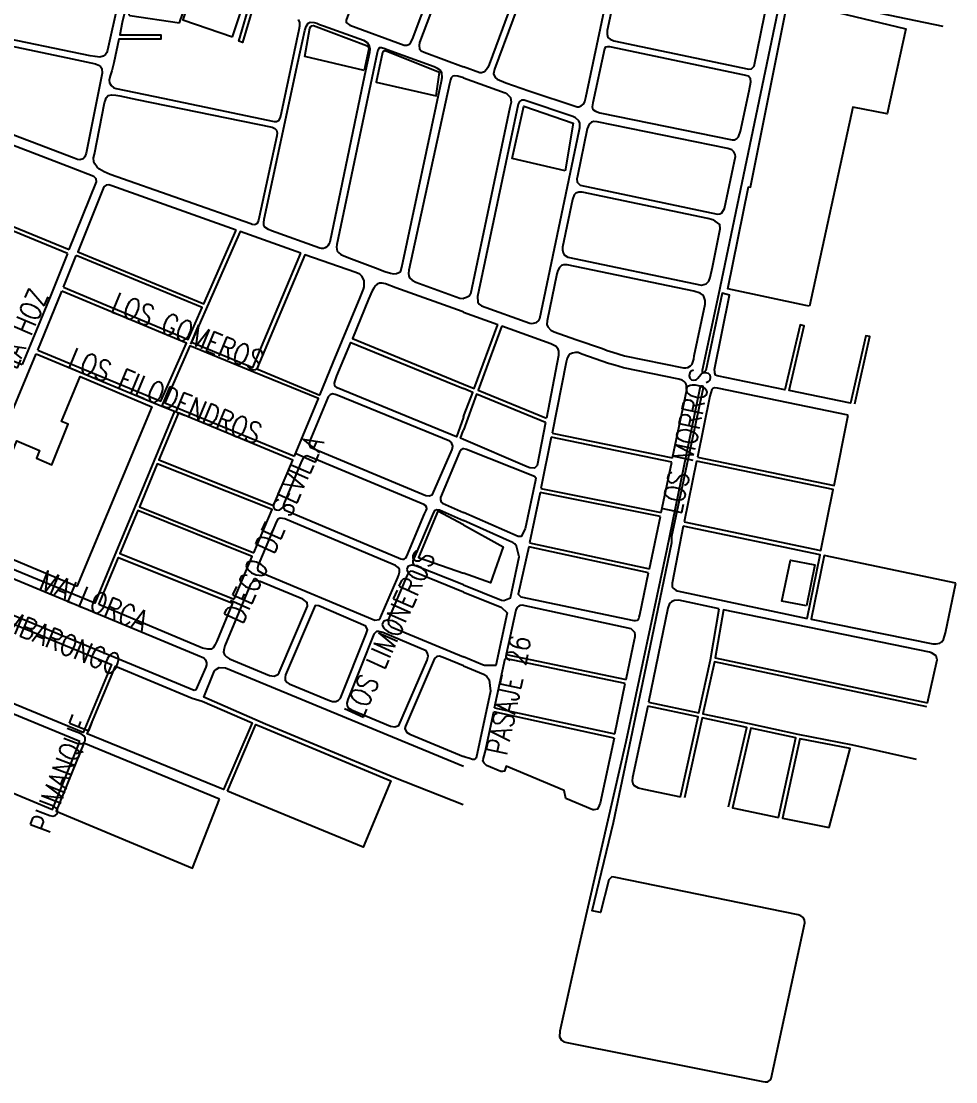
# Model space of a CAD drawing. Extents: x 0 to 346944, y 0 to 6285838.
# Drawn here: x 346273 to 346944, y 6283902 to 6284662 of the extents above; entities that cross this region are included whole.
import ezdxf

# ---------------------------------------------------------------- set-up
doc = ezdxf.new("R2010")
doc.units = 0
doc.header["$LTSCALE"] = 5
doc.layers.add('CALLES-URBANAS', color=6, linetype='Continuous')
doc.layers.add('NOMBRE-CALLE', color=2, linetype='Continuous')
doc.styles.add('ROMANS', font='romans.shx', dxfattribs={"height": 1})

msp = doc.modelspace()

# ---------------------------------------------------------------- linework, layer by layer
at = {"layer": 'CALLES-URBANAS'}
for points, elevation in [([(346590.36, 6284767.96), (346585.69, 6284769.74), (346555.77, 6284781.05), (346554.22, 6284781.42), (346551.79, 6284781.05), (346550.01, 6284779.86), (346548.77, 6284778.06), (346506.26, 6284663.15), (346506.4, 6284661.51), (346508.94, 6284659.56), (346547.86, 6284645.34), (346549.89, 6284645.26), (346551.61, 6284646.12), (346552.78, 6284647.34), (346553.99, 6284649.66), (346590.36, 6284746.88)], 11433), ([(346590.36, 6284730.7), (346600.24, 6284756.91), (346601.48, 6284759.29), (346602.85, 6284760.51), (346605.88, 6284761.07), (346607.54, 6284760.7), (346609.69, 6284760.07), (346645.07, 6284747.34), (346647.26, 6284746.35), (346649.08, 6284744.11), (346649.25, 6284742.39), (346648.68, 6284739.6), (346648.04, 6284737.65), (346608.81, 6284631.55), (346607.99, 6284629.4), (346607.04, 6284627.85), (346605.55, 6284626.15), (346603.31, 6284625.45), (346602.11, 6284625.48), (346590.36, 6284629.82)], 13074), ([(346672.02, 6284601.05), (346673.29, 6284601.06), (346674.96, 6284601.8), (346676.69, 6284603.34), (346677.57, 6284604.92), (346678.3, 6284607.79), (346694.92, 6284687.09), (346702.14, 6284722.27), (346702.22, 6284724.75), (346701.22, 6284726.05), (346698.79, 6284727.94), (346661.03, 6284741.77), (346659.19, 6284741.85), (346656.86, 6284740.94), (346654.96, 6284738.96), (346653.65, 6284737.04), (346652.22, 6284734.49), (346612.7, 6284628.1), (346612.06, 6284624.77), (346613.07, 6284622.21), (346614.72, 6284620.92), (346620.84, 6284618.3), (346637.26, 6284612.49), (346672.02, 6284601.05)], 13080), ([(346590.36, 6284730.7), (346558.86, 6284647.17), (346558.6, 6284645.15), (346558.99, 6284642.61), (346560.15, 6284641.34), (346562.28, 6284640.17), (346590.36, 6284629.82)], 11439), ([(346795.23, 6284628.12), (346797.01, 6284628.3), (346798.93, 6284630.23), (346808.85, 6284678.61), (346809.83, 6284683.35), (346809.7, 6284684.7), (346808.23, 6284687.11), (346807.13, 6284687.95), (346712.26, 6284722.94), (346710.45, 6284723.08), (346708.27, 6284721.64), (346707.52, 6284719.97), (346706.86, 6284718.42), (346693.47, 6284655.9), (346693.45, 6284653.2), (346694.11, 6284650.81), (346695.58, 6284649.72), (346698.22, 6284648.51), (346795.23, 6284628.12)], 13072), ([(346386.71, 6284661.36), (346396.76, 6284690.79), (346355.26, 6284705.81), (346353.92, 6284705.28), (346353.71, 6284704.11), (346353.32, 6284689.36), (346352.27, 6284679.75), (346351.05, 6284671.14), (346350.31, 6284667.49), (346351.13, 6284666.5), (346386.71, 6284661.36)], 11424), ([(346424.65, 6284651.2), (346433.28, 6284677.11), (346398, 6284690.07), (346389.12, 6284663.39), (346424.65, 6284651.2)], 11429), ([(346342.42, 6284674.85), (346335.03, 6284641.65), (346334.51, 6284640.07), (346333.66, 6284638.71), (346332.02, 6284637.53), (346329.54, 6284636.79)], 11437), ([(346439.76, 6284673.63), (346432.02, 6284647.18), (346429.17, 6284648.11), (346438.05, 6284678.42)], 11453), ([(346871.12, 6284387.98), (346881.94, 6284436.29), (346879.01, 6284436.95), (346868.18, 6284388.59), (346824.05, 6284397.57), (346834.93, 6284444.02), (346832.01, 6284444.71), (346821.11, 6284398.17), (346772.36, 6284408.14), (346771.38, 6284408.74), (346770.71, 6284410.33), (346770.68, 6284411.13), (346770.6, 6284412.76), (346781.26, 6284465.98), (346776.07, 6284467.37), (346764.26, 6284412.02), (346763.7, 6284410.93), (346763.48, 6284410.51), (346762.34, 6284410.48), (346762.03, 6284411.04), (346762.03, 6284411.52), (346762, 6284412.13), (346773.54, 6284466.74), (346817.29, 6284675)], 13149), ([(346838.63, 6284458.07), (346836.02, 6284458.67), (346780.08, 6284470.62), (346794.86, 6284543.72), (346796.33, 6284543.39), (346823.17, 6284677.3), (346907.8, 6284657.01), (346894.43, 6284596.05), (346869.72, 6284600.94), (346838.63, 6284458.07)], 13130), ([(346830.6, 6284680.62), (346934.45, 6284658.94)], 13149), ([(346347.21, 6284668.43), (346345.67, 6284661.53), (346343.8, 6284652.63), (346373.33, 6284652.63), (346373.33, 6284649.63), (346343.16, 6284649.63), (346339.58, 6284632.61), (346338.06, 6284627), (346337.07, 6284623.41), (346336.35, 6284620.15), (346336.51, 6284618.18), (346337.7, 6284616.43), (346339.65, 6284614.79), (346341.27, 6284614.19), (346374.7, 6284607.38), (346454.64, 6284590.67), (346456.23, 6284590.6), (346458.22, 6284591.52), (346459.25, 6284593.74), (346459.94, 6284596.68), (346472.53, 6284656.51), (346473, 6284659.16), (346473, 6284661.53), (346472, 6284663.67)], 11453), ([(346329.54, 6284636.79), (346327.96, 6284636.97), (346326.25, 6284637.09), (346322.65, 6284637.71), (346250.89, 6284652.57), (346215.03, 6284660.02), (346212.74, 6284661.36), (346211.62, 6284663.77)], 11437), ([(346522.65, 6284645.25), (346523.28, 6284642.56), (346522.94, 6284640.02), (346520.21, 6284626.93), (346517.32, 6284613.23), (346494.63, 6284504.09), (346493.95, 6284502.47), (346493.12, 6284501.42), (346492.31, 6284500.6), (346491.18, 6284499.89), (346489.94, 6284499.55), (346488.64, 6284499.58), (346487.32, 6284499.79), (346452.67, 6284512.21), (346450.48, 6284513.09), (346448, 6284514.88), (346447.27, 6284516.29), (346447.11, 6284517.89), (346447.45, 6284520.4), (346471.66, 6284632.79), (346476.7, 6284655.86), (346477.6, 6284658.79), (346479.02, 6284660.96), (346480.55, 6284661.78), (346483.29, 6284661.58), (346485.2, 6284660.96), (346487.21, 6284660.22), (346489.94, 6284659.26), (346518.66, 6284648.86), (346521.3, 6284647.26), (346522.65, 6284645.25)], 11484), ([(346519.29, 6284627.12), (346476.69, 6284637.07), (346480.2, 6284657.41), (346481.02, 6284658.77), (346481.74, 6284659.25), (346482.86, 6284659.41), (346520.92, 6284645.01), (346521.93, 6284644.67), (346522.41, 6284643.76), (346522.5, 6284642.75), (346519.29, 6284627.12)], 11441), ([(346216.53, 6284655.11), (346309.77, 6284635.55), (346326.36, 6284631.93), (346328.62, 6284630.99), (346329.94, 6284630.1), (346330.92, 6284628.53), (346331.2, 6284625.2), (346319.78, 6284567.95), (346318.75, 6284565.16), (346317.6, 6284563.72), (346315.14, 6284562.97)], 11462), ([(346535.81, 6284642.01), (346533.97, 6284642.68), (346531.62, 6284643.38), (346530.04, 6284643.29), (346529.06, 6284641.81), (346528.59, 6284639.71), (346499.53, 6284502.26), (346499.36, 6284500.49), (346499.48, 6284499.07), (346499.84, 6284497.64), (346500.69, 6284496.57), (346502.58, 6284495.26), (346504.13, 6284494.45), (346508.32, 6284492.7), (346527.42, 6284485.66), (346534.11, 6284483.09), (346538.21, 6284481.74), (346540.25, 6284481.36), (346542.34, 6284481.49), (346543.99, 6284482.19), (346545, 6284482.77), (346545.46, 6284483.57), (346546.19, 6284486.02), (346574.67, 6284619.37), (346575.06, 6284622.16), (346574.97, 6284625.55), (346573.7, 6284627.32), (346571.86, 6284628.68), (346569.35, 6284629.77), (346535.81, 6284642.01)], 11492), ([(346783.29, 6284577.36), (346784.88, 6284577.51), (346786.53, 6284578.25), (346787.83, 6284579.5), (346789.22, 6284583.56), (346795.32, 6284612.51), (346796.62, 6284618.92), (346796.34, 6284621.17), (346794.85, 6284622.99), (346792.1, 6284623.78), (346695.5, 6284644.05), (346693.72, 6284644.14), (346692.24, 6284643.92), (346691.56, 6284642.77), (346683.18, 6284604.01), (346682.75, 6284601.16), (346683.33, 6284599.16), (346685.08, 6284597.89), (346688.18, 6284596.84), (346783.29, 6284577.36)], 13086), ([(346573.14, 6284625.8), (346535.56, 6284640.73), (346533.76, 6284641.21), (346532.54, 6284640.57), (346532.27, 6284639.97), (346527.7, 6284618.77), (346570.75, 6284608.93), (346573.14, 6284625.8)], 11449), ([(346307.56, 6284498.73), (346327.14, 6284547.18), (346326.88, 6284549.52), (346325.29, 6284551.06), (346309.3, 6284557.27), (346244.93, 6284581.91), (346113.13, 6284630.93), (346112.3, 6284630.87), (346111.67, 6284630.62), (346111, 6284630.18), (346110.6, 6284629.61), (346093.1, 6284586.64), (346307.56, 6284498.73)], 11485), ([(346590.36, 6284621.78), (346586.39, 6284623.16), (346584.36, 6284623.26), (346582.79, 6284622.95), (346581.7, 6284621.83), (346581.1, 6284620.38), (346580.39, 6284617.63), (346551.15, 6284483.82), (346550.9, 6284481.59), (346551.18, 6284479.98), (346551.62, 6284478.32), (346553.61, 6284476.87), (346556.27, 6284475.21), (346587.93, 6284463.82), (346590.2, 6284463.62), (346590.36, 6284463.66)], 11500), ([(346590.36, 6284621.78), (346620.34, 6284611.05), (346621.76, 6284610.11), (346624.19, 6284607.88), (346624.7, 6284604.46), (346623.7, 6284600.59), (346595.5, 6284466.76), (346594.49, 6284465.31), (346592.72, 6284464.22), (346590.36, 6284463.66)], 13128), ([(346440.15, 6284516.49), (346438.79, 6284516.67), (346437.84, 6284517.09), (346336.97, 6284552.64), (346332.78, 6284554.45), (346329.34, 6284556.32), (346327.7, 6284557.81), (346325.99, 6284560.1), (346325.35, 6284561.66), (346325.11, 6284564.61), (346325.66, 6284567.09), (346332.97, 6284603.94), (346333.55, 6284605.9), (346334.13, 6284607.48), (346335.64, 6284609.16), (346338.22, 6284609.65), (346341.09, 6284609.43), (346344, 6284609.01), (346356.03, 6284606.39), (346453.23, 6284586.38), (346455.07, 6284585.54), (346456.25, 6284584.43), (346456.77, 6284582.42), (346456.52, 6284580.26), (346443.89, 6284521.88), (346443.4, 6284519.84), (346442.94, 6284518.33), (346442.19, 6284517.22), (346441.25, 6284516.69), (346440.15, 6284516.49)], 11477), ([(346639.59, 6284445.76), (346642.93, 6284446.31), (346644.44, 6284447.75), (346645.13, 6284449.2), (346673.52, 6284583.79), (346673.92, 6284586.36), (346673.86, 6284589.47), (346673.28, 6284590.96), (346670.78, 6284593.18), (346668.9, 6284594.22), (346633.98, 6284605.95), (346632.11, 6284605.84), (346630.63, 6284604.8), (346629.76, 6284602.87), (346600.44, 6284464.98), (346600.73, 6284460.94), (346601.62, 6284459.52), (346603.27, 6284458.39), (346638.01, 6284445.89), (346639.59, 6284445.76)], 13134), ([(346315.14, 6284562.97), (346313.59, 6284563.38), (346311.24, 6284564.26), (346209.7, 6284602.68)], 11462), ([(346663.46, 6284555.25), (346625.3, 6284564.04), (346633.7, 6284601.52), (346669.06, 6284589.32), (346663.46, 6284555.25)], 13091), ([(346772.63, 6284524.21), (346774.44, 6284524.36), (346775.87, 6284525.15), (346777.73, 6284528.08), (346785.64, 6284565.36), (346785.49, 6284566.98), (346784.37, 6284568.89), (346783.05, 6284570.16), (346780.02, 6284571.18), (346686.43, 6284590.4), (346684.02, 6284590.58), (346682.3, 6284590.11), (346680.59, 6284588.7), (346679.28, 6284585.3), (346672.18, 6284551.46), (346671.87, 6284549.34), (346672.06, 6284547.16), (346674.13, 6284544.93), (346772.63, 6284524.21)], 13102), ([(346427.43, 6284512.6), (346338.17, 6284544.48), (346336.08, 6284545.06), (346334.03, 6284544.79), (346332.53, 6284543.6), (346313.76, 6284497.13), (346404.18, 6284459.81), (346427.43, 6284512.6)], 11502), ([(346761.3, 6284473.06), (346764.61, 6284474.13), (346766.48, 6284475.98), (346767.41, 6284478.66), (346769.12, 6284486.06), (346774.73, 6284513.56), (346774.36, 6284516.67), (346771.14, 6284519.14), (346769.24, 6284519.96), (346765.73, 6284520.99), (346675.56, 6284539.82), (346673.25, 6284539.91), (346671.14, 6284539.1), (346669.79, 6284537.88), (346668.64, 6284534.53), (346661.48, 6284500.54), (346661.57, 6284498.46), (346661.98, 6284496.37), (346662.76, 6284494.84), (346665.25, 6284493.33), (346761.3, 6284473.06)], 13126), ([(346306.44, 6284495.95), (346264.01, 6284513.34), (346230.85, 6284433.75), (346273.73, 6284416.33)], 11526), ([(346473.81, 6284496.02), (346430.24, 6284511.59), (346395.37, 6284432.37), (346439.36, 6284414.23), (346473.81, 6284496.02)], 11529), ([(346306.44, 6284495.95), (346294.37, 6284465.99), (346273.73, 6284416.33)], 11525), ([(346303.53, 6284471.77), (346312.64, 6284494.35)], 11496), ([(346303.53, 6284471.77), (346392.95, 6284434.31), (346402.97, 6284457.07), (346312.64, 6284494.35)], 11514), ([(346487.34, 6284394.4), (346497.01, 6284417.8), (346516.27, 6284464.26), (346518.8, 6284470.33), (346519.17, 6284471.92), (346519.29, 6284474.29), (346519.2, 6284476.2), (346518.54, 6284477.98), (346517.56, 6284479.65), (346516.15, 6284480.97), (346513.23, 6284482.34), (346476.59, 6284495.04), (346442.14, 6284413.09), (346487.34, 6284394.4)], 11539), ([(346749.89, 6284413.96), (346751.48, 6284414.11), (346753.33, 6284415.23), (346754.6, 6284416.58), (346755.72, 6284420.19), (346755.99, 6284422.48), (346763.83, 6284459.53), (346763.82, 6284462.18), (346762.93, 6284465), (346761.95, 6284466.34), (346760.33, 6284467.44), (346755.81, 6284468.8), (346664.85, 6284487.77), (346662.56, 6284487.86), (346660.71, 6284487.2), (346659.28, 6284485.92), (346658.05, 6284483.67), (346657.46, 6284481.2), (346650.47, 6284447.71), (346650.23, 6284445.06), (346650.9, 6284443.2), (346653.07, 6284440.85), (346655.56, 6284439.79), (346671.17, 6284434.29), (346690.15, 6284427.7), (346693.43, 6284426.33), (346697.63, 6284425.14), (346706.02, 6284422.58), (346748.24, 6284413.97), (346749.89, 6284413.96)], 13142), ([(346285.1, 6284426.59), (346302.07, 6284468.16), (346302.4, 6284468.99)], 11520), ([(346285.1, 6284426.59), (346373.38, 6284390), (346391.74, 6284431.57), (346302.4, 6284468.99)], 11540), ([(346590.36, 6284453.92), (346589.57, 6284454.2), (346541.82, 6284471.35), (346534.41, 6284474.21), (346532.05, 6284474.67), (346530.1, 6284474.55), (346528.53, 6284473.82), (346526.95, 6284472.49), (346526.06, 6284471.08), (346524.91, 6284469.01), (346522.42, 6284463.05), (346510.83, 6284434.94), (346590.36, 6284402.22)], 11534), ([(346590.36, 6284453.92), (346615.05, 6284445.05)], 13135), ([(346590.36, 6284402.22), (346598.15, 6284399.01), (346615.05, 6284445.05)], 13146), ([(346617.87, 6284444.04), (346600.93, 6284397.87), (346649.96, 6284377.69)], 13152), ([(346617.87, 6284444.04), (346653.12, 6284431.35), (346655.13, 6284430.48), (346656.92, 6284429.34), (346657.92, 6284428.06), (346658.71, 6284425.94), (346658.68, 6284422.71), (346649.96, 6284377.69)], 13151), ([(346590.36, 6284378.58), (346585.48, 6284364.48), (346499.75, 6284399.46), (346498.21, 6284400.98), (346497.96, 6284402.93), (346498.31, 6284404.63), (346499.67, 6284408.23), (346509.68, 6284432.17), (346590.36, 6284398.97)], 11551), ([(346283.95, 6284423.82), (346374.12, 6284386.45), (346383.12, 6284382.79), (346368.28, 6284347), (346354.38, 6284313.49), (346340.43, 6284279.86), (346326.02, 6284245.2), (346232.56, 6284283.67), (346230.77, 6284285.1), (346229.33, 6284287.02), (346228.71, 6284289.01), (346228.76, 6284291.74), (346229.56, 6284293.86), (346283.95, 6284423.82)], 11620), ([(346469.19, 6284350.5), (346486.41, 6284391.89), (346440.13, 6284410.67), (346394.16, 6284429.63), (346376.16, 6284388.86), (346385.13, 6284385.21), (346469.19, 6284350.5)], 11558), ([(346740.51, 6284349.27), (346750.7, 6284398.17), (346750.5, 6284399.42), (346750.52, 6284401.07), (346750.24, 6284402.19), (346749.76, 6284403.19), (346748.88, 6284403.97), (346747.24, 6284405), (346745.05, 6284405.68), (346705.29, 6284413.87), (346698.97, 6284415.73), (346694.53, 6284417.07), (346675.33, 6284423.77), (346672.63, 6284424.81), (346670.79, 6284424.92), (346668.68, 6284424.52), (346666.87, 6284423.69), (346665.73, 6284422.47), (346664.94, 6284420.73), (346664.05, 6284417.92), (346654.07, 6284367.11)], 13158), ([(346313.09, 6284257.01), (346239.47, 6284287.92), (346269.95, 6284361.55), (346286.29, 6284354.59), (346284.23, 6284349.05), (346295.1, 6284344.43), (346306.73, 6284373.45), (346302.1, 6284375.43), (346315.35, 6284407.62), (346366.77, 6284385.81), (346313.09, 6284257.01)], 11613), ([(346806.9, 6283901.85), (346808.74, 6283901.93), (346810.18, 6283902.98), (346811.11, 6283904.27), (346835.28, 6284015.78), (346835.12, 6284018.07), (346834.16, 6284019.78), (346832.59, 6284020.84), (346830.6, 6284021.54), (346698.52, 6284048.65), (346696.82, 6284048.94), (346694.62, 6284046.77), (346688.87, 6284023.16), (346682.85, 6284024.41), (346682.89, 6284024.56), (346698.14, 6284087.9), (346720.36, 6284193.92), (346739.98, 6284288.54), (346740.04, 6284293.23), (346762.54, 6284399.76), (346762.41, 6284400.53), (346761.62, 6284400.82), (346760.97, 6284400.7), (346760.36, 6284400.02), (346760.13, 6284399.3), (346736.28, 6284283.94), (346707.02, 6284145.7), (346671.5, 6283991.72), (346659.54, 6283938.26), (346659.38, 6283934.16), (346660.76, 6283931.67), (346662.34, 6283930.56), (346664.71, 6283930.01), (346805.22, 6283902.08), (346806.9, 6283901.85)], 13459), ([(346566.04, 6284321.97), (346568.16, 6284323.03), (346582.31, 6284355.43), (346582.72, 6284357.64), (346581.94, 6284360.28), (346580.76, 6284361.29), (346499.94, 6284394.22), (346498.3, 6284394.78), (346496.48, 6284395.16), (346494.87, 6284394.63), (346493.43, 6284393.01), (346480.3, 6284361.62), (346479.86, 6284359.01), (346480.53, 6284357.11), (346563.42, 6284322.38), (346566.04, 6284321.97)], 11578), ([(346590.36, 6284378.58), (346590.91, 6284380.18), (346597.12, 6284396.19), (346590.36, 6284398.97)], 13150), ([(346649.39, 6284374.72), (346599.89, 6284395.05), (346590.36, 6284369.2)], 13154), ([(346866.53, 6284379.94), (346772.77, 6284399.33), (346770.58, 6284399.47), (346769.45, 6284399.16), (346768.69, 6284398.32), (346767.12, 6284393.45), (346758.25, 6284349.89)], 13157), ([(346454.26, 6284315.14), (346468.03, 6284347.73), (346385.9, 6284381.65), (346371.85, 6284347.79), (346454.26, 6284315.14)], 11582), ([(346758.25, 6284349.89), (346856.31, 6284329.53), (346866.53, 6284379.94)], 13163), ([(346590.36, 6284362.45), (346588.21, 6284363.37), (346590.21, 6284368.81), (346590.36, 6284369.2)], 11552), ([(346649.39, 6284374.72), (346643.39, 6284343.79), (346641.31, 6284341.87), (346638.13, 6284342.12), (346636.08, 6284342.97), (346590.36, 6284362.45)], 13162), ([(346653.48, 6284364.17), (346645.96, 6284327.34)], 13164), ([(346739.9, 6284346.34), (346653.48, 6284364.17)], 13161), ([(346654.07, 6284367.11), (346740.51, 6284349.27)], 13159), ([(346590.36, 6284355.95), (346588.71, 6284354.98), (346587.55, 6284353.34), (346573.91, 6284320.82), (346573.85, 6284319.11), (346574.39, 6284317.56), (346575.33, 6284316.76), (346590.36, 6284310.2)], 11586), ([(346590.36, 6284355.95), (346592.63, 6284355.58), (346592.71, 6284355.55), (346641.52, 6284336.21), (346642.28, 6284335.1), (346642.33, 6284335), (346642.19, 6284333.33), (346634.72, 6284298.53), (346631.87, 6284292.93), (346629.8, 6284292.99), (346590.36, 6284310.2)], 13174), ([(346547.9, 6284276.65), (346549.01, 6284277.58), (346549.71, 6284278.82), (346562.61, 6284309.19), (346563.64, 6284311.58), (346564.1, 6284312.75), (346563.87, 6284313.98), (346563.23, 6284315.07), (346562.12, 6284315.79), (346480.65, 6284349.9), (346478.11, 6284350.81), (346476.58, 6284350.2), (346475.33, 6284348.99), (346474.27, 6284347.06), (346461.55, 6284316.3), (346461.18, 6284314.14), (346462.07, 6284312.1), (346545.49, 6284276.93), (346546.62, 6284276.65), (346547.9, 6284276.65)], 11604), ([(346732.37, 6284310.25), (346739.9, 6284346.34)], 13167), ([(346757.65, 6284346.95), (346748.74, 6284303.33)], 13171), ([(346748.74, 6284303.33), (346846.83, 6284282.83), (346855.71, 6284326.59), (346757.65, 6284346.95)], 13179), ([(346439.99, 6284281.29), (346453.09, 6284312.38), (346370.7, 6284345.02), (346357.96, 6284314.27), (346439.99, 6284281.29)], 11600), ([(346645.36, 6284324.41), (346637.86, 6284288.39)], 13175), ([(346731.76, 6284307.31), (346645.36, 6284324.41)], 13170), ([(346645.96, 6284327.34), (346732.37, 6284310.25)], 13168), ([(346425.88, 6284247.87), (346438.82, 6284278.53), (346356.81, 6284311.5), (346344, 6284280.65), (346425.88, 6284247.87)], 11618), ([(346590.36, 6284258.2), (346556.04, 6284271.86), (346554.78, 6284272.91), (346554.3, 6284273.95), (346554.4, 6284275.52), (346569.17, 6284310.25), (346570.25, 6284311.8), (346571.26, 6284312.32), (346573.19, 6284311.95), (346590.36, 6284304.33)], 11612), ([(346590.36, 6284301.19), (346572.03, 6284311.17), (346558.22, 6284277.79), (346590.36, 6284266.56)], 11608), ([(346526.96, 6284232.92), (346530.08, 6284233.44), (346531.01, 6284234.88), (346543.29, 6284263.58), (346544.08, 6284265.54), (346544.49, 6284267.45), (346544.49, 6284269.28), (346543.68, 6284270.65), (346541.8, 6284272.02), (346539.96, 6284272.86), (346462.32, 6284305.6), (346458.84, 6284306), (346457.27, 6284305.25), (346456.33, 6284303.73), (346443.22, 6284272.41), (346442.63, 6284270.13), (346442.98, 6284268.52), (346445.75, 6284266.75), (346526.96, 6284232.92)], 11627), ([(346590.36, 6284258.2), (346617.67, 6284247.33), (346619.32, 6284246.93), (346624.09, 6284248.95), (346630.37, 6284278.23), (346628.46, 6284286.09), (346627.21, 6284287.65), (346625.86, 6284288.56), (346623.51, 6284289.61), (346590.36, 6284304.33)], 13201), ([(346590.36, 6284301.19), (346618.86, 6284285.59), (346609.91, 6284259.73), (346590.36, 6284266.56)], 13194), ([(346723.93, 6284269.75), (346731.76, 6284307.31)], 13187), ([(346748.15, 6284300.39), (346740.11, 6284259.51), (346740.13, 6284257.57), (346740.26, 6284256.68), (346740.92, 6284255.79), (346742.92, 6284254.32), (346743.73, 6284253.99), (346836.98, 6284234.22)], 13208), ([(346836.98, 6284234.22), (346846.24, 6284279.89), (346748.15, 6284300.39)], 13207), ([(346637.23, 6284285.46), (346629.69, 6284251.62), (346631.49, 6284249.76), (346712.56, 6284232.58), (346713.89, 6284232.57), (346715.34, 6284233.01), (346716.28, 6284234.13), (346716.58, 6284235.08), (346716.95, 6284236.78), (346723.31, 6284266.81)], 13209), ([(346723.31, 6284266.81), (346637.23, 6284285.46)], 13190), ([(346637.86, 6284288.39), (346723.93, 6284269.75)], 13188), ([(346397.29, 6284182.46), (346215.98, 6284257.54), (346213.87, 6284259.8), (346214.13, 6284262.9), (346219.37, 6284275.85), (346221.71, 6284275.69), (346222.24, 6284276.14), (346226.09, 6284278.14), (346226.77, 6284278.38), (346228.65, 6284278.39), (346229.06, 6284278.28), (346231.28, 6284277.5), (346236.03, 6284275.77), (346399.68, 6284207.81), (346404.17, 6284205.88), (346405.48, 6284204.39), (346406.17, 6284202.35), (346406.08, 6284200.79), (346405.63, 6284199.29), (346398.54, 6284183.05), (346397.99, 6284182.62), (346397.29, 6284182.46)], 11652), ([(346328.8, 6284244.05), (346342.85, 6284277.88), (346424.73, 6284245.1), (346413.4, 6284217.84), (346412.14, 6284214.91), (346410.85, 6284213.18), (346409.39, 6284212.24), (346407.16, 6284212.01), (346403.2, 6284212.92), (346328.8, 6284244.05)], 11637), ([(346943.66, 6284259.52), (346849.18, 6284279.27), (346839.91, 6284233.61), (346927.09, 6284215.97), (346929.51, 6284215.89), (346932.21, 6284216.48), (346933.74, 6284217.47), (346934.78, 6284218.95), (346936.17, 6284223.76), (346943.66, 6284259.52)], 13215), ([(346836.44, 6284243.08), (346818.93, 6284246.65), (346825.11, 6284276.03), (346842.43, 6284272.57), (346836.44, 6284243.08)], 13204), ([(346590.36, 6284253.08), (346554.06, 6284267.71), (346552.38, 6284267.96), (346551.05, 6284267.11), (346550.05, 6284265.13), (346536.45, 6284233.17), (346536.67, 6284229.94), (346538.5, 6284228.24), (346590.36, 6284206.62)], 11639), ([(346454.58, 6284192.82), (346457.28, 6284194), (346458.26, 6284195.42), (346478.45, 6284242.96), (346478.4, 6284245.56), (346475.32, 6284247.97), (346444.6, 6284260.74), (346442.68, 6284261.21), (346439.52, 6284260.69), (346437.61, 6284258.68), (346419.23, 6284214.53), (346418.67, 6284212.58), (346418.31, 6284210), (346419.03, 6284208.08), (346420.36, 6284206.66), (346422.68, 6284205.08), (346451.2, 6284193.17), (346454.58, 6284192.82)], 11648), ([(346590.36, 6284253.08), (346617.52, 6284242.13), (346621.77, 6284238.15), (346613.7, 6284200.3), (346605.57, 6284200.42), (346604.05, 6284200.92), (346590.36, 6284206.62)], 13220), ([(346221.21, 6284191.94), (346239.95, 6284241.56), (346338.01, 6284201.16), (346317.63, 6284152.41), (346221.21, 6284191.94)], 11669), ([(346496.47, 6284174.6), (346498.9, 6284174.67), (346500.82, 6284175.65), (346502.3, 6284177.05), (346520.66, 6284223.19), (346521.49, 6284225.96), (346520.35, 6284228.73), (346486.63, 6284243.25), (346484.04, 6284243.4), (346462.87, 6284193.65), (346462.42, 6284191.73), (346462.6, 6284189.9), (346463.85, 6284188.31), (346465.37, 6284187.23), (346494.33, 6284175.2), (346496.47, 6284174.6)], 11656), ([(346707.11, 6284190.33), (346712.11, 6284214.52), (346713.65, 6284221.29), (346713.63, 6284222.59), (346713.44, 6284224.11), (346710.78, 6284226.72), (346632.57, 6284243.69), (346631.01, 6284243.51), (346630.06, 6284243.01), (346629.48, 6284242.51), (346628.84, 6284241.84), (346627.91, 6284240.2), (346621.05, 6284208.4)], 13233), ([(346773.97, 6284241.01), (346745.04, 6284247.17), (346741.84, 6284247.03), (346739.92, 6284246.27), (346738.33, 6284244.92), (346737.11, 6284241.63), (346723.26, 6284174.16)], 13239), ([(346723.26, 6284174.16), (346759.36, 6284166.46), (346767.73, 6284204.46), (346773.97, 6284241.01)], 13247), ([(346923.39, 6284173.67), (346930.23, 6284204.41), (346929.47, 6284207.26), (346926.29, 6284209.44), (346924.68, 6284209.94), (346776.91, 6284240.39), (346771.04, 6284205.87), (346923.39, 6284173.67)], 13240), ([(346541.21, 6284156.48), (346544.14, 6284157.41), (346564.35, 6284204.19), (346565.16, 6284207.15), (346564.74, 6284209.33), (346563.68, 6284211), (346532.5, 6284224.19), (346529.84, 6284224.9), (346528.17, 6284224.75), (346526.15, 6284222.86), (346507.57, 6284176.08), (346506.82, 6284173.42), (346506.95, 6284171.54), (346507.67, 6284169.96), (346510.05, 6284168.58), (346538, 6284157.01), (346541.21, 6284156.48)], 11668), ([(346590.36, 6284200.12), (346577.17, 6284205.6), (346573.31, 6284207.11), (346571.31, 6284206.75), (346569.66, 6284205.51), (346548.93, 6284156.88), (346548.5, 6284155.34), (346549.5, 6284152.67), (346551.93, 6284151.19), (346590.36, 6284135.23)], 11679), ([(346612.8, 6284170.15), (346620.42, 6284205.47)], 13244), ([(346706.5, 6284187.39), (346620.42, 6284205.47)], 13235), ([(346621.05, 6284208.4), (346707.11, 6284190.33)], 13234), ([(346922.77, 6284170.73), (346770.46, 6284202.93), (346762.29, 6284165.84), (346795.33, 6284158.8), (346830.44, 6284151.26), (346869.56, 6284143.59), (346915.31, 6284133.23)], 13279), ([(346395.72, 6284177.03), (346403.03, 6284174.81), (346438.81, 6284159.28), (346418.34, 6284111.41), (346320.41, 6284151.28), (346340.78, 6284200.01), (346395.72, 6284177.03)], 11688), ([(346590.13, 6284100.58), (346540.37, 6284120.12), (346448.42, 6284158.39), (346440.82, 6284161.68), (346404.15, 6284177.59), (346411.1, 6284194.8), (346411.93, 6284196.6), (346413.17, 6284197.8), (346415.13, 6284198.92), (346419.83, 6284198.85), (346590.36, 6284128.27)], 11697), ([(346590.36, 6284200.12), (346604.75, 6284194.13), (346607.11, 6284192.58), (346608.99, 6284190.16), (346609.81, 6284182.06), (346599.54, 6284133.9), (346599.11, 6284133.6), (346598.06, 6284132.95), (346596.96, 6284132.92), (346594.22, 6284134.06), (346592.33, 6284134.54), (346590.36, 6284135.23)], 13280), ([(346699.12, 6284151.34), (346706.5, 6284187.39)], 13258), ([(346315.32, 6284145.92), (346218.83, 6284185.69), (346199.24, 6284137.24), (346295.5, 6284097.07), (346315.32, 6284145.92)], 11700), ([(346698.51, 6284148.41), (346688.58, 6284101.66), (346687.92, 6284099.98), (346686.55, 6284097.37), (346684.02, 6284096.81), (346683.17, 6284096.97), (346663.9, 6284104.98), (346662.68, 6284110.74), (346621.06, 6284128.2), (346619.79, 6284124.74), (346619.42, 6284124.65), (346618.48, 6284124.41), (346617.33, 6284124.43), (346606.92, 6284128.79), (346605.23, 6284130.28), (346604.28, 6284131.87), (346604.55, 6284133.02), (346605.94, 6284138.3), (346612.17, 6284167.21)], 13307), ([(346698.51, 6284148.41), (346612.17, 6284167.21)], 13264), ([(346612.8, 6284170.15), (346699.12, 6284151.34)], 13259), ([(346722.64, 6284171.22), (346711.66, 6284120.11), (346711.57, 6284117.63), (346711.84, 6284115.75), (346712.85, 6284114.38), (346715.77, 6284112.67), (346719.79, 6284111.65), (346746.09, 6284106.22)], 13297), ([(346746.09, 6284106.22), (346758.71, 6284163.53), (346722.64, 6284171.22)], 13296), ([(346421.11, 6284110.25), (346441.56, 6284158.09), (346446.69, 6284155.86), (346538.36, 6284117.7), (346518.37, 6284070.09), (346441.29, 6284101.89), (346421.11, 6284110.25)], 11708), ([(346780.63, 6284098.98), (346793.76, 6284156.06), (346761.65, 6284162.91), (346749.03, 6284105.61)], 13303), ([(346816.45, 6284091.51), (346828.89, 6284148.53), (346796.7, 6284155.44), (346783.56, 6284098.37), (346816.45, 6284091.51)], 13317), ([(346415.39, 6284104.64), (346318.09, 6284144.78), (346298.27, 6284095.91), (346395.93, 6284055.15), (346415.39, 6284104.64)], 11715), ([(346852.72, 6284084.12), (346867.94, 6284140.85), (346831.83, 6284147.92), (346819.38, 6284090.9), (346852.72, 6284084.12)], 13321)]:
    msp.add_lwpolyline(points, dxfattribs=dict(at, elevation=elevation))

# ---------------------------------------------------------------- texts
at = {"layer": 'NOMBRE-CALLE', "style": 'ROMANS', "width": 0.8}
for s, rotation, p in [('PEDRO SANCHO DE LA HOZ', 66.58872, (346204.89, 6284262.44)), ('LOS GOMEROS', 337.57899, (346336.56, 6284454.68)), ('LOS FILODENDROS', 337.57899, (346305.69, 6284414.81)), ('LOS MORROS', 78.06327, (346746.57, 6284308.01)), ('DIEGO DE SEVILLA', 65.86507, (346431.82, 6284229.38)), ('LOS LIMONEROS', 65.86507, (346517.85, 6284161.48)), ('MALLORCA', 337.57899, (346284.74, 6284255.42)), ('CHIMBARONGO', 337.57899, (346234.91, 6284236.7)), ('PASAJE 26', 78.14111, (346621.3, 6284135.24)), ('PUMANQUE', 68.97288, (346293.12, 6284079.18, 11688))]:
    msp.add_text(s, height=15, rotation=rotation, dxfattribs=at).set_placement(p)

doc.saveas('drawing.dxf')
